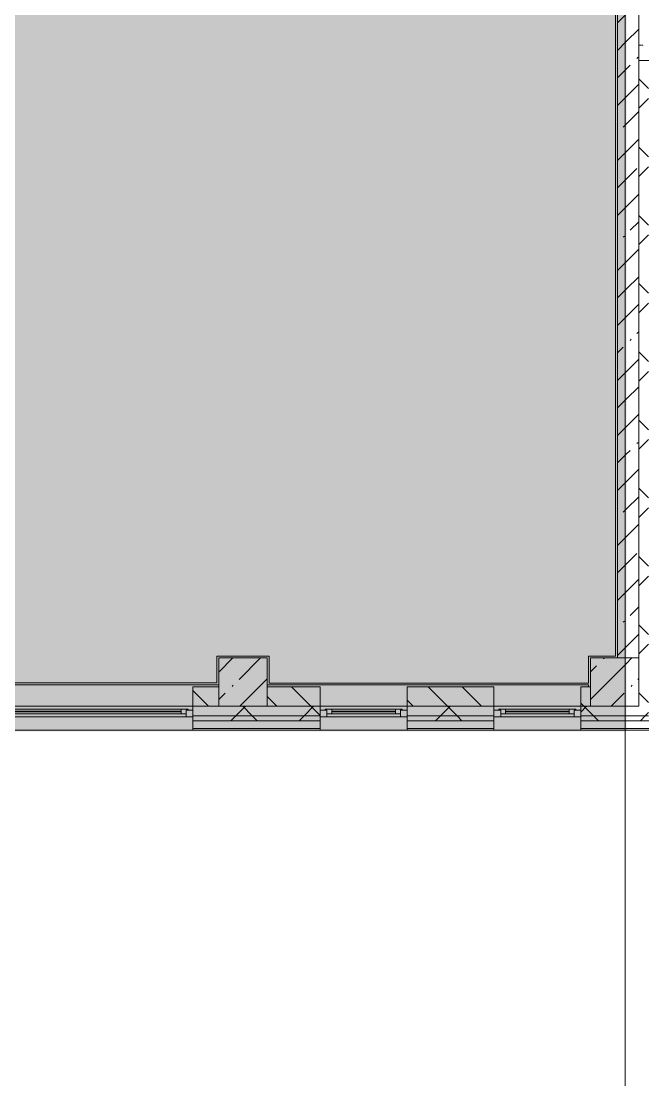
# Model space of a CAD drawing. Header units: millimetres. Extents: x 35316 to 242799, y -8553 to 29000.
# Drawn here: x 186228 to 192669, y -323 to 10650 of the extents above; entities that cross this region are included whole.
import ezdxf

# ---------------------------------------------------------------- set-up
doc = ezdxf.new("R2010")
doc.units = ezdxf.units.MM
doc.linetypes.add('200_ШТРИХ__ш1_п0_6_', pattern=[1.6, 1, -0.6])
doc.linetypes.add('Осевая', pattern=[3175, 635, -476.25, 1587.5, -476.25])
doc.layers.add('A-DETL-GENF-5', color=7, linetype='Continuous', lineweight=9, true_color=0xc0c0c0, transparency=0.4)
for name, color, linetype, lineweight in [('A-DETL-MBND-1', 7, '200_ШТРИХ__ш1_п0_6_', 9), ('A-WALL-2', 7, 'Continuous', 5), ('I-WALL-5', 7, 'Continuous', 5), ('S-COLS-2', 7, 'Continuous', 5), ('Оси', 7, 'Continuous', 9), ('Оси-2', 7, 'Осевая', 9)]:
    doc.layers.add(name, color=color, linetype=linetype, lineweight=lineweight)
for name, color, linetype, lineweight, true_color in [('A-FLOR-2', 7, 'Continuous', 5, 0xb7b7b7), ('A-GLAZ-3', 7, 'Continuous', 5, 0x737373), ('A-WALL-3', 7, 'Continuous', 5, 0x737373), ('A-WALL-4', 7, 'Continuous', 9, 0x737373), ('I-WALL-4', 7, 'Continuous', 5, 0x737373), ('S-COLS-3', 7, 'Continuous', 5, 0x737373)]:
    doc.layers.add(name, color=color, linetype=linetype, lineweight=lineweight, true_color=true_color)
pattern_1 = [(45, (107926.8, 0), (-353.5534, 353.5534), []), (135, (107926.8, 0), (-353.5534, -353.5534), [])]
pattern_2 = [(45, (-84450, -3800), (-285.1231, 285.1231), []), (45, (-84164.88, -3800), (-285.1231, 285.1231), [504.031, -100.806, 16.764, -84.042])]
pattern_3 = [(45, (107926.8, 0), (-285.1231, 285.1231), []), (45, (108211.92, 0), (-285.1231, 285.1231), [504.031, -100.806, 16.764, -84.042])]

# ---------------------------------------------------------------- blocks, each defined once
blk = doc.blocks.new('BSC_Колонна _Прямоугольная - 500х500-V118-3_3_2_птичка')
at = {"layer": 'S-COLS-2'}
h = blk.add_hatch(dxfattribs=at)
h.set_pattern_fill('FP_101', color=256, style=0, pattern_type=2)
h.set_pattern_definition([(45, (-80600, -3800), (-285.1231, 285.1231), []), (45, (-80314.88, -3800), (-285.1231, 285.1231), [504.031, -100.806, 16.764, -84.042])])
h.paths.add_polyline_path([(-250, -250), (250, -250), (250, 250), (-250, 250)])
at = {"layer": 'S-COLS-3'}
for p, q in [((250, 250), (-250, 250)), ((-250, 250), (-250, -250)), ((250, -250), (250, 250)), ((-250, -250), (250, -250))]:
    blk.add_line(p, q, dxfattribs=at)
blk = doc.blocks.new('120_Окно_СКБ_2Ст - 120_Окно_СКБ_2Ст 3000х2500 _мал_створка слева_-22809161-3_3_2_птичка')
at = {"layer": 'A-GLAZ-3'}
for p, q in [((-1500, -75), (-1500, -5)), ((-1500, -5), (-1430, -5)), ((1500, -5), (-1500, -5)), ((-1430, -75), (-1500, -75)), ((-1500, -75), (-1450, -75)), ((-1430, -75), (-1450, -75)), ((-1450, -75), (-1450, -85)), ((-1450, -85), (620, -85)), ((620, -85), (-1450, -85)), ((-1430, -5), (-1430, -75)), ((600, -35), (-1430, -35)), ((-1430, -35), (-1430, -75)), ((-1380, -85), (-1380, -35)), ((-1380, -55), (550, -55)), ((550, -65), (-1380, -65)), ((550, -85), (550, -35)), ((600, -75), (600, -5)), ((600, -5), (670, -5)), ((600, -75), (600, -35)), ((670, -75), (600, -75)), ((620, -75), (600, -75)), ((620, -75), (650, -75)), ((620, -85), (620, -75)), ((670, -75), (650, -75)), ((650, -75), (650, -85)), ((650, -85), (1450, -85)), ((1450, -85), (650, -85)), ((670, -5), (670, -75)), ((1430, -35), (670, -35)), ((670, -35), (670, -75)), ((720, -85), (720, -35)), ((720, -55), (1380, -55)), ((1380, -65), (720, -65)), ((1380, -85), (1380, -35)), ((1430, -75), (1430, -5)), ((1430, -5), (1500, -5)), ((1430, -75), (1430, -35)), ((1500, -75), (1430, -75)), ((1450, -75), (1430, -75)), ((1450, -75), (1500, -75)), ((1450, -85), (1450, -75)), ((1500, -5), (1500, -75))]:
    blk.add_line(p, q, dxfattribs=at)
blk = doc.blocks.new('120_Окно_СКБ_1Ст - 120_Окно_СКБ_1Ст 900х2500_h_-19906774-3_3_2_птичка')
at = {"layer": 'A-GLAZ-3'}
for p, q in [((-450, -75), (-450, -5)), ((-450, -5), (-380, -5)), ((450, -5), (-450, -5)), ((-380, -75), (-450, -75)), ((-450, -75), (-400, -75)), ((-380, -75), (-400, -75)), ((-400, -75), (-400, -85)), ((-400, -85), (400, -85)), ((400, -85), (-400, -85)), ((-380, -5), (-380, -75)), ((380, -35), (-380, -35)), ((-380, -35), (-380, -75)), ((-330, -85), (-330, -35)), ((-330, -55), (330, -55)), ((330, -65), (-330, -65)), ((330, -85), (330, -35)), ((380, -75), (380, -5)), ((380, -5), (450, -5)), ((380, -75), (380, -35)), ((450, -75), (380, -75)), ((400, -75), (380, -75)), ((400, -75), (450, -75)), ((400, -85), (400, -75)), ((450, -5), (450, -75))]:
    blk.add_line(p, q, dxfattribs=at)
blk = doc.blocks.new('120_Окно_СКБ_1Ст - 120_Окно_СКБ_1Ст 900х2500_h_-V208-3_3_2_птичка')
at = {"layer": 'A-GLAZ-3'}
for p, q in [((-450, -75), (-450, -5)), ((-450, -5), (-380, -5)), ((450, -5), (-450, -5)), ((-380, -75), (-450, -75)), ((-450, -75), (-400, -75)), ((-380, -75), (-400, -75)), ((-400, -75), (-400, -85)), ((-400, -85), (400, -85)), ((400, -85), (-400, -85)), ((-380, -5), (-380, -75)), ((380, -35), (-380, -35)), ((-380, -35), (-380, -75)), ((-330, -85), (-330, -35)), ((-330, -55), (330, -55)), ((330, -65), (-330, -65)), ((330, -85), (330, -35)), ((380, -75), (380, -5)), ((380, -5), (450, -5)), ((380, -75), (380, -35)), ((450, -75), (380, -75)), ((400, -75), (380, -75)), ((400, -85), (400, -75)), ((405, -75), (450, -75)), ((450, -5), (450, -75))]:
    blk.add_line(p, q, dxfattribs=at)
blk = doc.blocks.new('BSC_Колонна _Прямоугольная - 500х500-V228-3_3_2_птичка')
at = {"layer": 'S-COLS-2'}
h = blk.add_hatch(dxfattribs=at)
h.set_pattern_fill('FP_175', color=256, style=0, pattern_type=2)
h.set_pattern_definition(pattern_2)
h.paths.add_polyline_path([(-250, -250), (120, -250), (120, 250), (-250, 250)])
h = blk.add_hatch(dxfattribs=at)
h.set_pattern_fill('FP_175', color=256, style=0, pattern_type=2)
h.set_pattern_definition(pattern_2)
h.paths.add_polyline_path([(120, -250), (250, -250), (250, 250), (120, 250)])
for p, q in [((250, 250), (120, 250)), ((250, -250), (250, 250)), ((120, -250), (250, -250))]:
    blk.add_line(p, q, dxfattribs=at)
at = {"layer": 'S-COLS-3'}
for p, q in [((120, 250), (-250, 250)), ((-250, 250), (-250, -250)), ((-250, -250), (120, -250))]:
    blk.add_line(p, q, dxfattribs=at)

msp = doc.modelspace()

# ---------------------------------------------------------------- hatches: boundary and pattern name
at = {"layer": 'A-DETL-GENF-5'}
msp.add_hatch(color=256, dxfattribs=at).paths.add_polyline_path([(183776.8, -251.7), (183776.8, 3288.3), (192496.8, 3288.3), (192496.8, 27348.3), (149836.8, 27348.3), (149836.8, 23888.3), (146236.9, 23888.3), (146236.9, -251.7), (181954.2, -251.7)])
at = {"layer": 'A-WALL-2'}
h = msp.add_hatch(dxfattribs=at)
h.set_pattern_fill('FP_112', color=256, style=0, pattern_type=2)
h.set_pattern_definition(pattern_1)
h.paths.add_polyline_path([(192728.4, 3450), (192728.4, 10242), (192628.4, 10242), (192628.4, 3450)])
h = msp.add_hatch(dxfattribs=at)
h.set_pattern_fill('FP_110', color=256, style=0, pattern_type=2)
h.set_pattern_definition([(135, (107926.8, 0), (-176.7767, -176.7767), [])])
h.paths.add_polyline_path([(192126.8, 3550), (192126.8, 3750), (192026.8, 3750), (192026.8, 3550)])
h.paths.add_polyline_path([(191126.8, 3550), (191126.8, 3750), (190226.8, 3750), (190226.8, 3550), (190431.9, 3550)])
h.paths.add_polyline_path([(188776.8, 3550), (189326.8, 3550), (189326.8, 3750), (188776.8, 3750), (188776.8, 3666.7)])
h.paths.add_polyline_path([(185006.8, 3550), (185006.8, 3750), (183906.8, 3750), (183906.8, 3550), (184073.6, 3550)])
h.paths.add_polyline_path([(188276.8, 3550), (188276.8, 3750), (188006.8, 3750), (188006.8, 3550)])
h = msp.add_hatch(dxfattribs=at)
h.set_pattern_fill('FP_112', color=256, style=0, pattern_type=2)
h.set_pattern_definition(pattern_1)
h.paths.add_polyline_path([(192496.8, 3450), (192496.8, 3550), (192026.8, 3550), (192026.8, 3450)])
h.paths.add_polyline_path([(183835.4, 3450), (185006.8, 3450), (185006.8, 3550), (183626.8, 3550), (183626.8, 3450), (183776.8, 3450)])
h.paths.add_polyline_path([(189326.8, 3450), (189326.8, 3550), (188006.8, 3550), (188006.8, 3450), (188776.8, 3450)])
h.paths.add_polyline_path([(190431.9, 3450), (191126.8, 3450), (191126.8, 3550), (190226.8, 3550), (190226.8, 3450)])
h = msp.add_hatch(dxfattribs=at)
h.set_pattern_fill('FP_112', color=256, style=0, pattern_type=2)
h.set_pattern_definition(pattern_1)
h.paths.add_polyline_path([(192626.8, 3450), (192628.4, 3450), (192626.8, 3550), (192496.8, 3550), (192496.8, 3450), (192551.4, 3450)])
h = msp.add_hatch(dxfattribs=at)
h.set_pattern_fill('FP_112', color=256, style=0, pattern_type=2)
h.set_pattern_definition(pattern_1)
h.paths.add_polyline_path([(188312.5, 3400), (189326.8, 3400), (189326.8, 3450), (188006.8, 3450), (188006.8, 3400)])
h.paths.add_polyline_path([(183626.8, 3400), (185006.8, 3400), (185006.8, 3450), (183626.8, 3450)])
h.paths.add_polyline_path([(192496.8, 3400), (192496.8, 3450), (192026.8, 3450), (192026.8, 3400)])
h.paths.add_polyline_path([(190431.9, 3400), (191126.8, 3400), (191126.8, 3450), (190226.8, 3450), (190226.8, 3400)])
h = msp.add_hatch(dxfattribs=at)
h.set_pattern_fill('FP_112', color=256, style=0, pattern_type=2)
h.set_pattern_definition(pattern_1)
h.paths.add_polyline_path([(192728.4, 3400), (192728.4, 3450), (192496.8, 3450), (192496.8, 3400), (192628.4, 3400)])
at = {"layer": 'I-WALL-5'}
h = msp.add_hatch(dxfattribs=at)
h.set_pattern_fill('FP_108', color=256, style=0, pattern_type=2)
h.set_pattern_definition(pattern_3)
h.paths.add_polyline_path([(192496.8, 4050), (192496.8, 15130), (192406.8, 15130), (192406.8, 4050)])
h = msp.add_hatch(dxfattribs=at)
h.set_pattern_fill('FP_108', color=256, style=0, pattern_type=2)
h.set_pattern_definition(pattern_3)
h.paths.add_polyline_path([(192551.4, 4050), (192626.8, 4050), (192626.8, 15130), (192496.8, 15130), (192496.8, 4050)])

# ---------------------------------------------------------------- linework, layer by layer
at = {"layer": 'A-DETL-MBND-1'}
msp.add_line((192626.8, 10400), (192676.8, 10400), dxfattribs=at)
at = {"layer": 'A-FLOR-2'}
for p, q in [((192386.8, 4070), (192386.8, 10879)), ((188256.8, 3791), (188256.8, 4070)), ((188256.8, 4070), (188796.8, 4070)), ((188796.8, 4070), (188796.8, 3790)), ((192106.8, 3790), (192106.8, 4070)), ((192106.8, 4070), (192386.8, 4070)), ((183921.8, 3791), (188256.8, 3791)), ((188796.8, 3790), (192106.8, 3790))]:
    msp.add_line(p, q, dxfattribs=at)
at = {"layer": 'A-WALL-2'}
for p, q in [((192878.4, 10242), (192628.4, 10242)), ((192628.4, 10242), (192628.4, 3550))]:
    msp.add_line(p, q, dxfattribs=at)
at = {"layer": 'A-WALL-3'}
for p, q in [((188006.8, 3750), (188006.8, 3300)), ((188276.8, 3750), (188006.8, 3750)), ((189326.8, 3750), (188776.8, 3750)), ((189326.8, 3300), (189326.8, 3750)), ((190226.8, 3750), (190226.8, 3300)), ((191126.8, 3750), (190226.8, 3750)), ((191126.8, 3300), (191126.8, 3750)), ((192026.8, 3750), (192026.8, 3300)), ((192126.8, 3750), (192026.8, 3750)), ((185006.8, 3550), (188006.8, 3550)), ((189326.8, 3550), (190226.8, 3550)), ((191126.8, 3550), (192026.8, 3550)), ((192858.4, 3300), (183784.8, 3300))]:
    msp.add_line(p, q, dxfattribs=at)
at = {"layer": 'A-WALL-4'}
for p, q in [((188276.8, 3550), (188006.8, 3550)), ((189326.8, 3550), (188776.8, 3550)), ((191126.8, 3550), (190226.8, 3550)), ((192126.8, 3550), (192026.8, 3550)), ((188006.8, 3450), (189326.8, 3450)), ((190226.8, 3450), (191126.8, 3450)), ((192026.8, 3450), (192728.4, 3450)), ((188006.8, 3400), (189326.8, 3400)), ((188006.8, 3320), (189326.8, 3320)), ((190226.8, 3400), (191126.8, 3400)), ((190226.8, 3320), (191126.8, 3320)), ((192026.8, 3400), (192778.4, 3400)), ((192026.8, 3320), (192858.4, 3320))]:
    msp.add_line(p, q, dxfattribs=at)
at = {"layer": 'I-WALL-4'}
for p, q in [((192406.8, 10900), (192406.8, 4050)), ((183926.8, 3770), (188276.8, 3770)), ((188776.8, 3770), (192106.8, 3770)), ((192106.8, 3750), (192106.8, 3770)), ((188006.8, 3550), (185006.8, 3550)), ((190226.8, 3550), (189326.8, 3550)), ((192026.8, 3550), (191126.8, 3550))]:
    msp.add_line(p, q, dxfattribs=at)
at = {"layer": 'I-WALL-5'}
msp.add_line((192626.8, 4050), (192626.8, 15130), dxfattribs=at)
at = {"layer": 'Оси'}
for p, q in [((192486.8, 10029.8), (192486.8, 21915.1)), ((192486.8, -1906.3), (192486.8, 9979))]:
    msp.add_line(p, q, dxfattribs=at)
at = {"layer": 'Оси-2'}
msp.add_line((192486.8, 9979), (192486.8, 10029.8), dxfattribs=at)

# ---------------------------------------------------------------- block references
at = {"layer": 'A-GLAZ-3', "rotation": 180}
for name, p in [('120_Окно_СКБ_2Ст - 120_Окно_СКБ_2Ст 3000х2500 _мал_створка слева_-22809161-3_3_2_птичка', (186506.8, 3435)), ('120_Окно_СКБ_1Ст - 120_Окно_СКБ_1Ст 900х2500_h_-V208-3_3_2_птичка', (189776.8, 3435)), ('120_Окно_СКБ_1Ст - 120_Окно_СКБ_1Ст 900х2500_h_-19906774-3_3_2_птичка', (191576.8, 3435))]:
    msp.add_blockref(name, p, dxfattribs=at)
at = {"layer": 'S-COLS-2'}
msp.add_blockref('BSC_Колонна _Прямоугольная - 500х500-V228-3_3_2_птичка', (192376.8, 3800), dxfattribs=at)
at = {"layer": 'S-COLS-3'}
msp.add_blockref('BSC_Колонна _Прямоугольная - 500х500-V118-3_3_2_птичка', (188526.8, 3800), dxfattribs=at)

doc.saveas('drawing.dxf')
